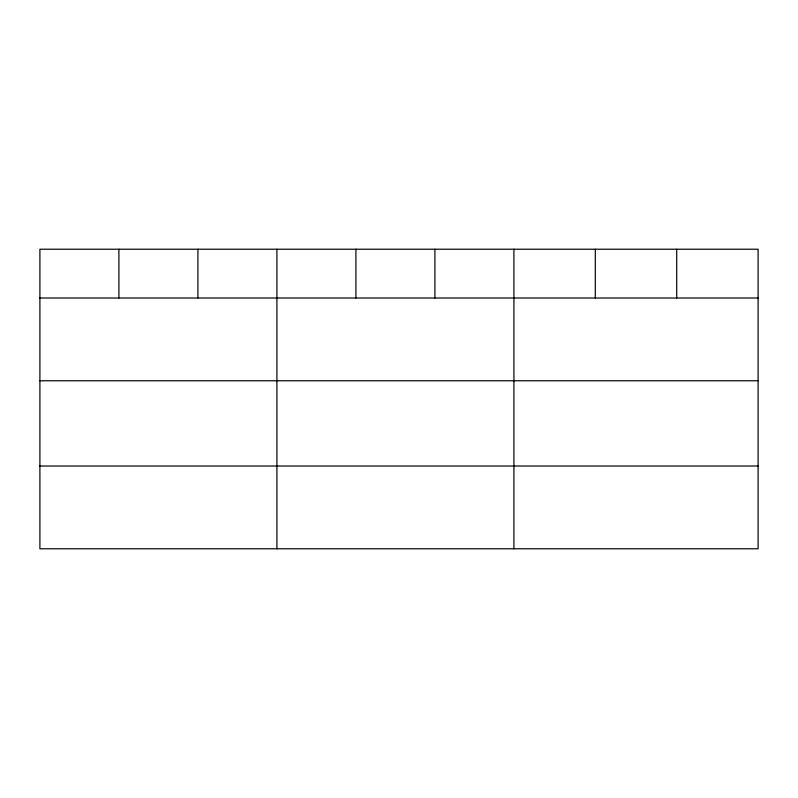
<?xml version="1.0" encoding="UTF-8"?>
<svg xmlns="http://www.w3.org/2000/svg" width="798" height="798" viewBox="0 0 798 798"><rect width="100%" height="100%" fill="white"/><g stroke="black" fill="none" stroke-linecap="round" stroke-linejoin="round"><path stroke-width="1.2" d="M758.1 380.766L758.1 249.225L39.9 249.225L39.9 548.775L758.1 548.775L758.1 380.766L39.9 380.766M39.9 298.013L758.1 298.013M39.9 466.022L758.1 466.022M676.704 249.225L676.704 298.013M595.308 249.225L595.308 298.013M513.912 249.225L513.912 548.775M434.91 249.225L434.91 298.013M355.908 249.225L355.908 298.013M276.906 249.225L276.906 548.775M197.904 249.225L197.904 298.013M118.902 249.225L118.902 298.013"/></g></svg>
